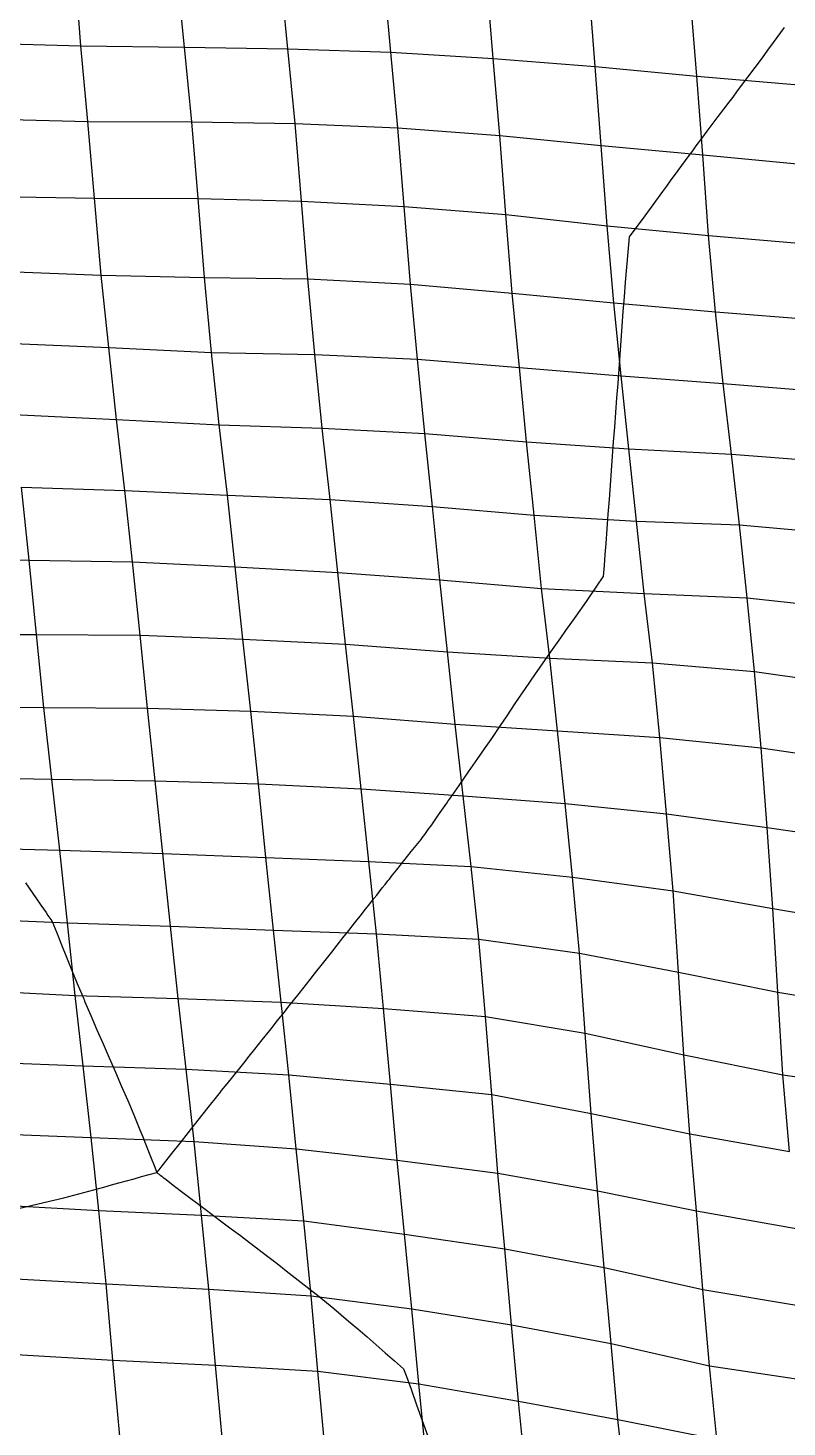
# Model space of a CAD drawing. Header units: metres. Extents: x -1994 to 1259, y -764 to 1460.
# Drawn here: x 450 to 815, y -33 to 641 of the extents above; entities that cross this region are included whole.
import ezdxf

# ---------------------------------------------------------------- set-up
doc = ezdxf.new("R2010")
doc.units = ezdxf.units.M

msp = doc.modelspace()

# ---------------------------------------------------------------- linework, layer by layer
for p, q in [((475.2312, 632.17395, -4012.596), (472.16797, 669.6743, -3979.6663)), ((525.0581, 631.5062, -4007.2173), (521.5923, 667.3346, -3972.4092)), ((574.8613, 630.7407, -4001.729), (571.31226, 666.22437, -3966.5334)), ((624.45996, 629.12634, -3995.2866), (621.1128, 665.4464, -3961.0308)), ((673.7285, 626.14124, -3987.3047), (670.63477, 663.5149, -3954.2324)), ((722.7844, 622.27454, -3978.3318), (719.78613, 660.0427, -3945.7031)), ((771.64624, 617.6023, -3968.454), (768.62964, 655.29443, -3935.7397)), ((808.56836, 633.75476, -3944.6519), (813.89746, 640.9498, -3937.0967)), ((425.58325, 633.5841, -4018.8086), (475.2312, 632.17395, -4012.596)), ((805.8977, 630.13074, -3948.4), (808.56836, 633.75476, -3944.6519)), ((478.55322, 595.7488, -4046.734), (475.2312, 632.17395, -4012.596)), ((475.2312, 632.17395, -4012.596), (525.0581, 631.5062, -4007.2173)), ((528.5215, 595.66797, -4042.0146), (525.0581, 631.5062, -4007.2173)), ((525.0581, 631.5062, -4007.2173), (574.8613, 630.7407, -4001.729)), ((578.32056, 594.8854, -4036.5068), (574.8613, 630.7407, -4001.729)), ((574.8613, 630.7407, -4001.729), (624.45996, 629.12634, -3995.2866)), ((627.7866, 592.7195, -4029.4453), (624.45996, 629.12634, -3995.2866)), ((624.45996, 629.12634, -3995.2866), (673.7285, 626.14124, -3987.3047)), ((799.72974, 621.7571, -3957.0461), (803.2263, 626.50415, -3952.1445)), ((803.2263, 626.50415, -3952.1445), (805.8977, 630.13074, -3948.4)), ((676.8789, 589.0038, -4020.642), (673.7285, 626.14124, -3987.3047)), ((673.7285, 626.14124, -3987.3047), (722.7844, 622.27454, -3978.3318)), ((725.7112, 584.2096, -4010.6272), (722.7844, 622.27454, -3978.3318)), ((722.7844, 622.27454, -3978.3318), (771.64624, 617.6023, -3968.454)), ((796.25757, 617.07666, -3961.986), (799.72974, 621.7571, -3957.0461)), ((774.61206, 579.69885, -4000.931), (771.64624, 617.6023, -3968.454)), ((771.64624, 617.6023, -3968.454), (820.63257, 613.44617, -3959.156)), ((792.7905, 612.45264, -3967.0244), (796.25757, 617.07666, -3961.986)), ((787.2969, 605.156, -3975.0767), (789.1245, 607.5736, -3972.3767)), ((789.1245, 607.5736, -3972.3767), (790.95557, 610.0049, -3969.6917)), ((790.95557, 610.0049, -3969.6917), (792.7905, 612.45264, -3967.0244)), ((782.021, 598.17773, -3982.8723), (784.65894, 601.66614, -3978.9736)), ((784.65894, 601.66614, -3978.9736), (787.2969, 605.156, -3975.0767)), ((428.86328, 596.9851, -4052.7512), (478.55322, 595.7488, -4046.734)), ((481.76855, 558.88135, -4080.3745), (478.55322, 595.7488, -4046.734)), ((478.55322, 595.7488, -4046.734), (528.5215, 595.66797, -4042.0146)), ((531.70386, 558.6633, -4075.501), (528.5215, 595.66797, -4042.0146)), ((528.5215, 595.66797, -4042.0146), (578.32056, 594.8854, -4036.5068)), ((581.4126, 557.50586, -4069.5723), (578.32056, 594.8854, -4036.5068)), ((578.32056, 594.8854, -4036.5068), (627.7866, 592.7195, -4029.4453)), ((630.7771, 554.9199, -4062.0386), (627.7866, 592.7195, -4029.4453)), ((627.7866, 592.7195, -4029.4453), (676.8789, 589.0038, -4020.642)), ((776.7129, 591.1188, -3990.6338), (782.021, 598.17773, -3982.8723)), ((679.8281, 551.0322, -4053.0422), (676.8789, 589.0038, -4020.642)), ((676.8789, 589.0038, -4020.642), (725.7112, 584.2096, -4010.6272)), ((771.41504, 584.00354, -3998.228), (774.0967, 587.621, -3994.4175)), ((774.0967, 587.621, -3994.4175), (776.7129, 591.1188, -3990.6338)), ((728.4839, 545.50525, -4042.204), (725.7112, 584.2096, -4010.6272)), ((725.7112, 584.2096, -4010.6272), (774.61206, 579.69885, -4000.931)), ((766.28906, 577.0679, -4005.4634), (768.0005, 579.39087, -4003.0642)), ((768.0005, 579.39087, -4003.0642), (769.70874, 581.7024, -4000.6519)), ((769.70874, 581.7024, -4000.6519), (771.41504, 584.00354, -3998.228)), ((777.37524, 540.9552, -4032.4634), (774.61206, 579.69885, -4000.931)), ((774.61206, 579.69885, -4000.931), (823.47485, 575.03125, -3991.058)), ((762.6543, 572.126, -4010.5415), (764.4729, 574.6028, -4008.0093)), ((764.4729, 574.6028, -4008.0093), (766.28906, 577.0679, -4005.4634)), ((757.1892, 564.6566, -4018.094), (759.0127, 567.15295, -4015.584)), ((759.0127, 567.15295, -4015.584), (762.6543, 572.126, -4010.5415)), ((432.0005, 559.79333, -4086.0273), (481.76855, 558.88135, -4080.3745)), ((484.95435, 521.89166, -4113.878), (481.76855, 558.88135, -4080.3745)), ((481.76855, 558.88135, -4080.3745), (531.70386, 558.6633, -4075.501)), ((749.86475, 554.6133, -4028.145), (755.36475, 562.155, -4020.5977)), ((755.36475, 562.155, -4020.5977), (757.1892, 564.6566, -4018.094)), ((534.6404, 520.63904, -4107.8423), (531.70386, 558.6633, -4075.501)), ((531.70386, 558.6633, -4075.501), (581.4126, 557.50586, -4069.5723)), ((584.49805, 520.09863, -4102.6064), (581.4126, 557.50586, -4069.5723)), ((581.4126, 557.50586, -4069.5723), (630.7771, 554.9199, -4062.0386)), ((633.8535, 517.4753, -4095.0308), (630.7771, 554.9199, -4062.0386)), ((630.7771, 554.9199, -4062.0386), (679.8281, 551.0322, -4053.0422)), ((745.001, 548.0355, -4035.0183), (749.86475, 554.6133, -4028.145)), ((682.81396, 513.2121, -4085.6128), (679.8281, 551.0322, -4053.0422)), ((679.8281, 551.0322, -4053.0422), (728.4839, 545.50525, -4042.204)), ((731.667, 508.50378, -4075.6943), (728.4839, 545.50525, -4042.204)), ((728.4839, 545.50525, -4042.204), (777.37524, 540.9552, -4032.4634)), ((739.57837, 540.8159, -4042.9282), (745.001, 548.0355, -4035.0183)), ((738.5737, 532.8951, -4050.1697), (739.2158, 540.33344, -4043.4575)), ((739.2158, 540.33344, -4043.4575), (739.2676, 540.40247, -4043.3816)), ((739.2676, 540.40247, -4043.3816), (739.3196, 540.47144, -4043.3057)), ((739.3196, 540.47144, -4043.3057), (739.37134, 540.54047, -4043.23)), ((739.37134, 540.54047, -4043.23), (739.4404, 540.6322, -4043.1294)), ((739.4404, 540.6322, -4043.1294), (739.5093, 540.7242, -4043.0288)), ((739.5093, 540.7242, -4043.0288), (739.57837, 540.8159, -4042.9282)), ((780.6157, 504.19135, -4066.2207), (777.37524, 540.9552, -4032.4634)), ((777.37524, 540.9552, -4032.4634), (826.36255, 536.8036, -4023.1707)), ((737.97314, 525.64307, -4057.0469), (738.5737, 532.8951, -4050.1697)), ((737.40674, 518.52545, -4064.1045), (737.97314, 525.64307, -4057.0469)), ((435.42188, 523.7804, -4120.6284), (484.95435, 521.89166, -4113.878)), ((488.6499, 487.0158, -4149.7563), (484.95435, 521.89166, -4113.878)), ((484.95435, 521.89166, -4113.878), (534.6404, 520.63904, -4107.8423)), ((538.0659, 484.64386, -4142.463), (534.6404, 520.63904, -4107.8423)), ((534.6404, 520.63904, -4107.8423), (584.49805, 520.09863, -4102.6064)), ((587.822, 483.682, -4136.754), (584.49805, 520.09863, -4102.6064)), ((584.49805, 520.09863, -4102.6064), (633.8535, 517.4753, -4095.0308)), ((736.8352, 511.3341, -4071.2354), (737.40674, 518.52545, -4064.1045)), ((637.2676, 481.4322, -4129.5977), (633.8535, 517.4753, -4095.0308)), ((633.8535, 517.4753, -4095.0308), (682.81396, 513.2121, -4085.6128)), ((686.2693, 477.341, -4120.373), (682.81396, 513.2121, -4085.6128)), ((682.81396, 513.2121, -4085.6128), (731.667, 508.50378, -4075.6943)), ((735.31445, 473.42902, -4111.349), (731.667, 508.50378, -4075.6943)), ((731.667, 508.50378, -4075.6943), (780.6157, 504.19135, -4066.2207)), ((736.29395, 504.2704, -4078.51), (736.8352, 511.3341, -4071.2354)), ((735.78345, 497.34595, -4085.9048), (736.29395, 504.2704, -4078.51)), ((784.41113, 469.73102, -4102.566), (780.6157, 504.19135, -4066.2207)), ((780.6157, 504.19135, -4066.2207), (829.6599, 500.27606, -4057.1934)), ((735.2722, 490.40796, -4093.314), (735.78345, 497.34595, -4085.9048)), ((439.1687, 489.11853, -4156.747), (488.6499, 487.0158, -4149.7563)), ((492.3894, 452.32306, -4185.841), (488.6499, 487.0158, -4149.7563)), ((488.6499, 487.0158, -4149.7563), (538.0659, 484.64386, -4142.463)), ((734.76807, 483.5016, -4100.7534), (735.2722, 490.40796, -4093.314)), ((541.7798, 449.84412, -4178.4272), (538.0659, 484.64386, -4142.463)), ((538.0659, 484.64386, -4142.463), (587.822, 483.682, -4136.754)), ((591.37476, 448.21472, -4171.9683), (587.822, 483.682, -4136.754)), ((587.822, 483.682, -4136.754), (637.2676, 481.4322, -4129.5977)), ((640.7395, 445.62878, -4164.4346), (637.2676, 481.4322, -4129.5977)), ((637.2676, 481.4322, -4129.5977), (686.2693, 477.341, -4120.373)), ((734.27124, 476.6264, -4108.222), (734.76807, 483.5016, -4100.7534)), ((689.7549, 441.59467, -4155.2734), (686.2693, 477.341, -4120.373)), ((686.2693, 477.341, -4120.373), (735.31445, 473.42902, -4111.349)), ((733.77466, 469.758, -4115.683), (734.27124, 476.6264, -4108.222)), ((738.94604, 438.28857, -4146.9307), (735.31445, 473.42902, -4111.349)), ((735.31445, 473.42902, -4111.349), (784.41113, 469.73102, -4102.566)), ((733.2549, 462.78528, -4123.0566), (733.77466, 469.758, -4115.683)), ((788.31714, 435.72888, -4139.4263), (784.41113, 469.73102, -4102.566)), ((784.41113, 469.73102, -4102.566), (833.4304, 465.71265, -4093.4229)), ((732.7129, 455.71692, -4130.326), (733.2549, 462.78528, -4123.0566)), ((442.9856, 454.74622, -4193.1914), (492.3894, 452.32306, -4185.841)), ((496.27466, 418.235, -4222.6045), (492.3894, 452.32306, -4185.841)), ((492.3894, 452.32306, -4185.841), (541.7798, 449.84412, -4178.4272)), ((732.1721, 448.6692, -4137.5737), (732.7129, 455.71692, -4130.326)), ((545.7124, 415.95233, -4215.411), (541.7798, 449.84412, -4178.4272)), ((541.7798, 449.84412, -4178.4272), (591.37476, 448.21472, -4171.9683)), ((595.18604, 413.81934, -4208.3867), (591.37476, 448.21472, -4171.9683)), ((591.37476, 448.21472, -4171.9683), (640.7395, 445.62878, -4164.4346)), ((644.3828, 410.53693, -4200.0703), (640.7395, 445.62878, -4164.4346)), ((640.7395, 445.62878, -4164.4346), (689.7549, 441.59467, -4155.2734)), ((731.6421, 441.62842, -4144.9473), (732.1721, 448.6692, -4137.5737)), ((693.3428, 406.27173, -4190.6494), (689.7549, 441.59467, -4155.2734)), ((689.7549, 441.59467, -4155.2734), (738.94604, 438.28857, -4146.9307)), ((731.13184, 434.71307, -4152.323), (731.6421, 441.62842, -4144.9473)), ((742.65186, 403.45605, -4182.858), (738.94604, 438.28857, -4146.9307)), ((738.94604, 438.28857, -4146.9307), (788.31714, 435.72888, -4139.4263)), ((730.6196, 427.77576, -4159.723), (731.13184, 434.71307, -4152.323)), ((792.2136, 401.68677, -4176.2417), (788.31714, 435.72888, -4139.4263)), ((788.31714, 435.72888, -4139.4263), (837.37573, 431.87335, -4130.466)), ((730.1013, 420.80847, -4167.0947), (730.6196, 427.77576, -4159.723)), ((450.28735, 384.62488, -4264.533), (446.67725, 419.85522, -4229.053)), ((446.67725, 419.85522, -4229.053), (496.27466, 418.235, -4222.6045)), ((500.10327, 383.91187, -4259.104), (496.27466, 418.235, -4222.6045)), ((496.27466, 418.235, -4222.6045), (545.7124, 415.95233, -4215.411)), ((729.57715, 413.8186, -4174.4443), (730.1013, 420.80847, -4167.0947)), ((549.4907, 381.42108, -4251.6772), (545.7124, 415.95233, -4215.411)), ((545.7124, 415.95233, -4215.411), (595.18604, 413.81934, -4208.3867)), ((598.84155, 378.77808, -4244.079), (595.18604, 413.81934, -4208.3867)), ((595.18604, 413.81934, -4208.3867), (644.3828, 410.53693, -4200.0703)), ((729.05347, 406.833, -4181.789), (729.57715, 413.8186, -4174.4443)), ((647.9507, 375.13196, -4235.3545), (644.3828, 410.53693, -4200.0703)), ((644.3828, 410.53693, -4200.0703), (693.3428, 406.27173, -4190.6494)), ((696.9497, 371.02954, -4226.1167), (693.3428, 406.27173, -4190.6494)), ((693.3428, 406.27173, -4190.6494), (742.65186, 403.45605, -4182.858)), ((728.52124, 399.8084, -4189.0967), (729.05347, 406.833, -4181.789)), ((727.98364, 392.76306, -4196.384), (728.52124, 399.8084, -4189.0967)), ((746.3689, 368.66943, -4218.8364), (742.65186, 403.45605, -4182.858)), ((742.65186, 403.45605, -4182.858), (792.2136, 401.68677, -4176.2417)), ((795.8572, 366.5962, -4211.879), (792.2136, 401.68677, -4176.2417)), ((792.2136, 401.68677, -4176.2417), (841.1372, 397.27124, -4166.6523)), ((727.57324, 387.38037, -4201.951), (727.98364, 392.76306, -4196.384)), ((400.58496, 385.80927, -4270.492), (450.28735, 384.62488, -4264.533)), ((453.78296, 348.92004, -4299.4805), (450.28735, 384.62488, -4264.533)), ((450.28735, 384.62488, -4264.533), (500.10327, 383.91187, -4259.104)), ((503.6792, 348.5398, -4294.425), (500.10327, 383.91187, -4259.104)), ((500.10327, 383.91187, -4259.104), (549.4907, 381.42108, -4251.6772)), ((727.18384, 382.10718, -4207.57), (727.57324, 387.38037, -4201.951)), ((553.2151, 346.66486, -4287.69), (549.4907, 381.42108, -4251.6772)), ((549.4907, 381.42108, -4251.6772), (598.84155, 378.77808, -4244.079)), ((602.60156, 344.17017, -4280.259), (598.84155, 378.77808, -4244.079)), ((598.84155, 378.77808, -4244.079), (647.9507, 375.13196, -4235.3545)), ((726.80786, 376.877, -4213.283), (727.18384, 382.10718, -4207.57)), ((651.7212, 340.568, -4271.583), (647.9507, 375.13196, -4235.3545)), ((647.9507, 375.13196, -4235.3545), (696.9497, 371.02954, -4226.1167)), ((700.9668, 337.4884, -4263.4946), (696.9497, 371.02954, -4226.1167)), ((696.9497, 371.02954, -4226.1167), (746.3689, 368.66943, -4218.8364)), ((718.52, 364.79834, -4228.04), (723.55225, 372.1267, -4219.0664)), ((723.55225, 372.1267, -4219.0664), (724.5906, 373.6391, -4217.215)), ((724.5906, 373.6391, -4217.215), (725.6301, 375.1552, -4215.367)), ((725.6301, 375.1552, -4215.367), (726.6714, 376.67712, -4213.525)), ((726.6714, 376.67712, -4213.525), (726.7168, 376.74377, -4213.4443)), ((726.7168, 376.74377, -4213.4443), (726.76245, 376.8105, -4213.3633)), ((726.76245, 376.8105, -4213.3633), (726.80786, 376.877, -4213.283)), ((713.57104, 357.7099, -4237.148), (718.52, 364.79834, -4228.04)), ((750.41406, 335.24518, -4256.3457), (746.3689, 368.66943, -4218.8364)), ((746.3689, 368.66943, -4218.8364), (795.8572, 366.5962, -4211.879)), ((799.40405, 331.10406, -4247.065), (795.8572, 366.5962, -4211.879)), ((795.8572, 366.5962, -4211.879), (844.56006, 361.26428, -4201.26)), ((708.64233, 350.755, -4246.4688), (713.57104, 357.7099, -4237.148)), ((706.24365, 347.36975, -4251.006), (708.64233, 350.755, -4246.4688)), ((403.83423, 349.08295, -4304.2915), (453.78296, 348.92004, -4299.4805)), ((457.40674, 313.74677, -4335.025), (453.78296, 348.92004, -4299.4805)), ((453.78296, 348.92004, -4299.4805), (503.6792, 348.5398, -4294.425)), ((507.30908, 313.39215, -4329.998), (503.6792, 348.5398, -4294.425)), ((503.6792, 348.5398, -4294.425), (553.2151, 346.66486, -4287.69)), ((556.95776, 311.98523, -4323.789), (553.2151, 346.66486, -4287.69)), ((553.2151, 346.66486, -4287.69), (602.60156, 344.17017, -4280.259)), ((606.3572, 309.54376, -4316.4175), (602.60156, 344.17017, -4280.259)), ((602.60156, 344.17017, -4280.259), (651.7212, 340.568, -4271.583)), ((701.4138, 340.4876, -4259.9805), (703.8335, 343.94684, -4255.5103)), ((703.8335, 343.94684, -4255.5103), (706.24365, 347.36975, -4251.006)), ((655.4397, 305.78796, -4307.5693), (651.7212, 340.568, -4271.583)), ((651.7212, 340.568, -4271.583), (700.9668, 337.4884, -4263.4946)), ((696.31616, 333.17603, -4269.3374), (698.87085, 336.85266, -4264.6777)), ((698.87085, 336.85266, -4264.6777), (701.4138, 340.4876, -4259.9805)), ((704.6443, 302.5384, -4299.29), (700.9668, 337.4884, -4263.4946)), ((700.9668, 337.4884, -4263.4946), (750.41406, 335.24518, -4256.3457)), ((693.7532, 329.46753, -4273.9653), (696.31616, 333.17603, -4269.3374)), ((753.86475, 299.35376, -4291.0835), (750.41406, 335.24518, -4256.3457)), ((750.41406, 335.24518, -4256.3457), (799.40405, 331.10406, -4247.065)), ((802.64966, 294.36182, -4280.846), (799.40405, 331.10406, -4247.065)), ((799.40405, 331.10406, -4247.065), (847.72363, 324.1828, -4234.66)), ((689.22266, 322.9121, -4282.1465), (693.7532, 329.46753, -4273.9653)), ((684.6384, 316.17993, -4290.1865), (689.22266, 322.9121, -4282.1465)), ((407.5381, 314.24188, -4340.2095), (457.40674, 313.74677, -4335.025)), ((461.1941, 279.253, -4371.3325), (457.40674, 313.74677, -4335.025)), ((457.40674, 313.74677, -4335.025), (507.30908, 313.39215, -4329.998)), ((510.99097, 278.4605, -4365.8135), (507.30908, 313.39215, -4329.998)), ((507.30908, 313.39215, -4329.998), (556.95776, 311.98523, -4323.789)), ((560.6206, 276.97412, -4359.5156), (556.95776, 311.98523, -4323.789)), ((556.95776, 311.98523, -4323.789), (606.3572, 309.54376, -4316.4175)), ((680.01904, 309.29242, -4298.038), (684.6384, 316.17993, -4290.1865)), ((610.0366, 274.60223, -4352.222), (606.3572, 309.54376, -4316.4175)), ((606.3572, 309.54376, -4316.4175), (655.4397, 305.78796, -4307.5693)), ((659.22314, 271.2771, -4343.858), (655.4397, 305.78796, -4307.5693)), ((655.4397, 305.78796, -4307.5693), (704.6443, 302.5384, -4299.29)), ((672.6365, 298.37213, -4310.796), (675.8811, 303.15662, -4305.154)), ((675.8811, 303.15662, -4305.154), (677.25586, 305.18353, -4302.7637)), ((677.25586, 305.18353, -4302.7637), (678.63477, 307.22876, -4300.3906)), ((678.63477, 307.22876, -4300.3906), (680.01904, 309.29242, -4298.038)), ((669.5032, 293.81824, -4316.4062), (672.6365, 298.37213, -4310.796)), ((708.3013, 267.50232, -4334.9883), (704.6443, 302.5384, -4299.29)), ((704.6443, 302.5384, -4299.29), (753.86475, 299.35376, -4291.0835)), ((757.1067, 262.5971, -4324.8486), (753.86475, 299.35376, -4291.0835)), ((753.86475, 299.35376, -4291.0835), (802.64966, 294.36182, -4280.846)), ((666.31323, 289.23486, -4322.243), (669.5032, 293.81824, -4316.4062)), ((805.4927, 255.94958, -4312.7515), (802.64966, 294.36182, -4280.846)), ((802.64966, 294.36182, -4280.846), (850.9321, 287.28638, -4268.2686)), ((661.7888, 282.73694, -4330.5283), (664.05054, 285.98352, -4326.3833)), ((664.05054, 285.98352, -4326.3833), (666.31323, 289.23486, -4322.243)), ((411.42627, 280.1656, -4376.9863), (461.1941, 279.253, -4371.3325)), ((465.05347, 245.05719, -4407.975), (461.1941, 279.253, -4371.3325)), ((461.1941, 279.253, -4371.3325), (510.99097, 278.4605, -4365.8135)), ((514.6548, 243.45398, -4401.5454), (510.99097, 278.4605, -4365.8135)), ((510.99097, 278.4605, -4365.8135), (560.6206, 276.97412, -4359.5156)), ((564.2053, 241.6394, -4394.8784), (560.6206, 276.97412, -4359.5156)), ((560.6206, 276.97412, -4359.5156), (610.0366, 274.60223, -4352.222)), ((655.0166, 273.04193, -4343.0044), (657.272, 276.2661, -4338.839)), ((657.272, 276.2661, -4338.839), (661.7888, 282.73694, -4330.5283)), ((613.72534, 239.69879, -4388.0693), (610.0366, 274.60223, -4352.222)), ((610.0366, 274.60223, -4352.222), (659.22314, 271.2771, -4343.858)), ((652.0288, 268.7829, -4348.5527), (652.76587, 269.8332, -4347.1846)), ((652.76587, 269.8332, -4347.1846), (655.0166, 273.04193, -4343.0044)), ((663.1365, 237.30518, -4380.752), (659.22314, 271.2771, -4343.858)), ((659.22314, 271.2771, -4343.858), (708.3013, 267.50232, -4334.9883)), ((647.3176, 262.05646, -4357.2754), (648.938, 264.37512, -4354.287)), ((648.938, 264.37512, -4354.287), (650.55493, 266.68127, -4351.2886)), ((650.55493, 266.68127, -4351.2886), (651.292, 267.73273, -4349.921)), ((651.292, 267.73273, -4349.921), (652.0288, 268.7829, -4348.5527)), ((711.8904, 232.18597, -4370.372), (708.3013, 267.50232, -4334.9883)), ((708.3013, 267.50232, -4334.9883), (757.1067, 262.5971, -4324.8486)), ((760.271, 225.51746, -4358.251), (757.1067, 262.5971, -4324.8486)), ((757.1067, 262.5971, -4324.8486), (805.4927, 255.94958, -4312.7515)), ((642.4321, 255.01349, -4366.157), (644.0647, 257.37585, -4363.21)), ((644.0647, 257.37585, -4363.21), (647.3176, 262.05646, -4357.2754)), ((808.2075, 217.00494, -4344.0586), (805.4927, 255.94958, -4312.7515)), ((805.4927, 255.94958, -4312.7515), (853.8074, 249.00732, -4300.323)), ((636.56177, 247.34668, -4375.62), (638.9158, 250.2873, -4371.989)), ((638.9158, 250.2873, -4371.989), (639.5425, 251.07, -4371.0225)), ((639.5425, 251.07, -4371.0225), (640.1682, 251.84991, -4370.0527)), ((640.1682, 251.84991, -4370.0527), (640.7932, 252.62695, -4369.0806)), ((640.7932, 252.62695, -4369.0806), (642.4321, 255.01349, -4366.157)), ((415.42676, 246.55536, -4414.2866), (465.05347, 245.05719, -4407.975)), ((468.71997, 210.06134, -4443.7188), (465.05347, 245.05719, -4407.975)), ((465.05347, 245.05719, -4407.975), (514.6548, 243.45398, -4401.5454)), ((518.34546, 208.55792, -4437.401), (514.6548, 243.45398, -4401.5454)), ((514.6548, 243.45398, -4401.5454), (564.2053, 241.6394, -4394.8784)), ((629.48706, 238.47913, -4386.47), (634.2041, 244.3924, -4379.2383)), ((634.2041, 244.3924, -4379.2383), (636.56177, 247.34668, -4375.62)), ((567.86743, 206.6258, -4430.602), (564.2053, 241.6394, -4394.8784)), ((564.2053, 241.6394, -4394.8784), (613.72534, 239.69879, -4388.0693)), ((617.4385, 204.89587, -4424.0303), (613.72534, 239.69879, -4388.0693)), ((613.72534, 239.69879, -4388.0693), (663.1365, 237.30518, -4380.752)), ((627.1284, 235.5202, -4390.084), (629.48706, 238.47913, -4386.47)), ((666.7915, 202.26208, -4416.4424), (663.1365, 237.30518, -4380.752)), ((663.1365, 237.30518, -4380.752), (711.8904, 232.18597, -4370.372)), ((448.52808, 229.34131, -4426.8467), (453.46802, 222.20471, -4433.517)), ((621.624, 228.60132, -4398.4834), (622.9551, 230.27551, -4396.4546)), ((622.9551, 230.27551, -4396.4546), (623.5596, 231.03546, -4395.5337)), ((623.5596, 231.03546, -4395.5337), (624.1631, 231.79468, -4394.612)), ((624.1631, 231.79468, -4394.612), (624.76733, 232.55347, -4393.6895)), ((624.76733, 232.55347, -4393.6895), (627.1284, 235.5202, -4390.084)), ((715.14307, 195.47339, -4404.1865), (711.8904, 232.18597, -4370.372)), ((711.8904, 232.18597, -4370.372), (760.271, 225.51746, -4358.251)), ((453.46802, 222.20471, -4433.517), (455.93994, 218.6488, -4436.8633)), ((616.27783, 221.82208, -4406.5156), (617.61646, 223.52509, -4404.516)), ((617.61646, 223.52509, -4404.516), (620.28955, 226.91473, -4400.5)), ((620.28955, 226.91473, -4400.5), (621.624, 228.60132, -4398.4834)), ((762.93066, 186.34442, -4389.3013), (760.271, 225.51746, -4358.251)), ((760.271, 225.51746, -4358.251), (808.2075, 217.00494, -4344.0586)), ((455.93994, 218.6488, -4436.8633), (458.41113, 215.08783, -4440.2056)), ((609.5801, 213.29248, -4416.499), (612.25854, 216.70154, -4412.503)), ((612.25854, 216.70154, -4412.503), (613.5989, 218.41034, -4410.5093)), ((613.5989, 218.41034, -4410.5093), (616.27783, 221.82208, -4406.5156)), ((810.6189, 176.80127, -4373.9507), (808.2075, 217.00494, -4344.0586)), ((808.2075, 217.00494, -4344.0586), (856.25977, 208.9743, -4330.407)), ((419.2456, 212.19165, -4450.74), (468.71997, 210.06134, -4443.7188)), ((458.41113, 215.08783, -4440.2056), (459.34888, 213.73657, -4441.4736)), ((459.34888, 213.73657, -4441.4736), (460.2859, 212.38135, -4442.738)), ((460.2859, 212.38135, -4442.738), (461.2224, 211.02228, -4443.9985)), ((461.2224, 211.02228, -4443.9985), (463.57715, 205.28351, -4449.5996)), ((472.40186, 175.12964, -4479.534), (468.71997, 210.06134, -4443.7188)), ((468.71997, 210.06134, -4443.7188), (518.34546, 208.55792, -4437.401)), ((604.124, 206.38403, -4424.7197), (606.9077, 209.90417, -4420.5166)), ((606.9077, 209.90417, -4420.5166), (608.2422, 211.59192, -4418.5015)), ((608.2422, 211.59192, -4418.5015), (609.5801, 213.29248, -4416.499)), ((463.57715, 205.28351, -4449.5996), (465.92334, 199.49597, -4455.1553)), ((522.0454, 173.70105, -4473.301), (518.34546, 208.55792, -4437.401)), ((518.34546, 208.55792, -4437.401), (567.86743, 206.6258, -4430.602)), ((571.6157, 171.96918, -4466.7266), (567.86743, 206.6258, -4430.602)), ((567.86743, 206.6258, -4430.602), (617.4385, 204.89587, -4424.0303)), ((598.5554, 199.3388, -4433.1206), (601.3406, 202.86438, -4428.923)), ((601.3406, 202.86438, -4428.923), (604.124, 206.38403, -4424.7197)), ((620.8806, 168.96906, -4458.7275), (617.4385, 204.89587, -4424.0303)), ((617.4385, 204.89587, -4424.0303), (666.7915, 202.26208, -4416.4424)), ((669.9458, 165.14105, -4449.7983), (666.7915, 202.26208, -4416.4424)), ((666.7915, 202.26208, -4416.4424), (715.14307, 195.47339, -4404.1865)), ((465.92334, 199.49597, -4455.1553), (468.26318, 193.68146, -4460.6836)), ((593.4409, 192.86572, -4440.83), (595.9978, 196.10162, -4436.9746)), ((595.9978, 196.10162, -4436.9746), (598.5554, 199.3388, -4433.1206)), ((717.9795, 157.0329, -4436.06), (715.14307, 195.47339, -4404.1865)), ((715.14307, 195.47339, -4404.1865), (762.93066, 186.34442, -4389.3013)), ((468.26318, 193.68146, -4460.6836), (470.84912, 187.2572, -4466.7915)), ((588.2014, 186.2052, -4448.667), (590.8782, 189.6081, -4444.663)), ((590.8782, 189.6081, -4444.663), (593.4409, 192.86572, -4440.83)), ((470.84912, 187.2572, -4466.7915), (473.46826, 180.87463, -4473.021)), ((580.187, 176.06, -4460.745), (585.5276, 182.81525, -4452.685)), ((585.5276, 182.81525, -4452.685), (588.2014, 186.2052, -4448.667)), ((765.4385, 146.54114, -4419.6436), (762.93066, 186.34442, -4389.3013)), ((762.93066, 186.34442, -4389.3013), (810.6189, 176.80127, -4373.9507)), ((423.05713, 177.79767, -4487.16), (472.40186, 175.12964, -4479.534)), ((476.34595, 141.28577, -4516.5723), (472.40186, 175.12964, -4479.534)), ((472.40186, 175.12964, -4479.534), (522.0454, 173.70105, -4473.301)), ((473.46826, 180.87463, -4473.021), (476.0918, 174.65344, -4479.321)), ((577.5198, 172.69434, -4464.7876), (580.187, 176.06, -4460.745)), ((813.1123, 136.93884, -4404.2266), (810.6189, 176.80127, -4373.9507)), ((810.6189, 176.80127, -4373.9507), (858.6714, 168.77191, -4360.301)), ((476.0918, 174.65344, -4479.321), (476.39575, 173.93237, -4480.0513)), ((476.39575, 173.93237, -4480.0513), (476.7002, 173.21289, -4480.783)), ((476.7002, 173.21289, -4480.783), (477.00464, 172.49512, -4481.5166)), ((477.00464, 172.49512, -4481.5166), (479.96924, 165.51288, -4488.6514)), ((525.9424, 139.66156, -4510.119), (522.0454, 173.70105, -4473.301)), ((522.0454, 173.70105, -4473.301), (571.6157, 171.96918, -4466.7266)), ((575.28516, 136.98499, -4502.4834), (571.6157, 171.96918, -4466.7266)), ((571.6157, 171.96918, -4466.7266), (620.8806, 168.96906, -4458.7275)), ((573.1543, 167.20105, -4471.4375), (574.85645, 169.34302, -4468.8447)), ((574.85645, 169.34302, -4468.8447), (577.5198, 172.69434, -4464.7876)), ((624.2058, 132.55768, -4492.881), (620.8806, 168.96906, -4458.7275)), ((620.8806, 168.96906, -4458.7275), (669.9458, 165.14105, -4449.7983)), ((479.96924, 165.51288, -4488.6514), (482.89893, 158.72455, -4495.742)), ((567.9387, 160.64478, -4479.3955), (569.7512, 162.92297, -4476.63)), ((569.7512, 162.92297, -4476.63), (571.45264, 165.06152, -4474.033)), ((571.45264, 165.06152, -4474.033), (573.1543, 167.20105, -4471.4375)), ((672.9719, 127.48834, -4482.557), (669.9458, 165.14105, -4449.7983)), ((669.9458, 165.14105, -4449.7983), (717.9795, 157.0329, -4436.06)), ((482.89893, 158.72455, -4495.742), (485.89258, 151.91498, -4503.0303)), ((562.5044, 153.82275, -4487.707), (566.12695, 158.36896, -4482.1646)), ((566.12695, 158.36896, -4482.1646), (567.9387, 160.64478, -4479.3955)), ((720.7693, 118.40015, -4467.718), (717.9795, 157.0329, -4436.06)), ((717.9795, 157.0329, -4436.06), (765.4385, 146.54114, -4419.6436)), ((485.89258, 151.91498, -4503.0303), (488.8711, 145.13812, -4510.283)), ((556.22534, 145.95538, -4497.3447), (558.88525, 149.28638, -4493.26)), ((558.88525, 149.28638, -4493.26), (560.6941, 151.55237, -4490.4814)), ((560.6941, 151.55237, -4490.4814), (562.5044, 153.82275, -4487.707)), ((426.84033, 143.28674, -4523.449), (476.34595, 141.28577, -4516.5723)), ((488.8711, 145.13812, -4510.283), (491.8435, 138.31702, -4517.499)), ((548.2583, 136.00635, -4509.6426), (553.5679, 142.63141, -4501.4365)), ((553.5679, 142.63141, -4501.4365), (556.22534, 145.95538, -4497.3447)), ((768.3948, 108.59833, -4452.076), (765.4385, 146.54114, -4419.6436)), ((765.4385, 146.54114, -4419.6436), (813.1123, 136.93884, -4404.2266)), ((480.13208, 106.78601, -4552.8735), (476.34595, 141.28577, -4516.5723)), ((476.34595, 141.28577, -4516.5723), (525.9424, 139.66156, -4510.119)), ((491.8435, 138.31702, -4517.499), (494.8069, 131.44678, -4524.67)), ((529.6577, 104.86841, -4546.091), (525.9424, 139.66156, -4510.119)), ((525.9424, 139.66156, -4510.119), (575.28516, 136.98499, -4502.4834)), ((545.60693, 132.70557, -4513.7573), (548.2583, 136.00635, -4509.6426)), ((578.823, 101.45532, -4537.6274), (575.28516, 136.98499, -4502.4834)), ((575.28516, 136.98499, -4502.4834), (624.2058, 132.55768, -4492.881)), ((816.31616, 100.02344, -4437.8135), (813.1123, 136.93884, -4404.2266)), ((813.1123, 136.93884, -4404.2266), (861.478, 130.20868, -4392.0366)), ((494.8069, 131.44678, -4524.67), (497.77856, 124.55774, -4531.8604)), ((541.7073, 127.84784, -4519.8037), (542.3313, 128.62646, -4518.838)), ((542.3313, 128.62646, -4518.838), (542.9553, 129.40326, -4517.87)), ((542.9553, 129.40326, -4517.87), (545.60693, 132.70557, -4513.7573)), ((627.48535, 95.95599, -4526.8203), (624.2058, 132.55768, -4492.881)), ((624.2058, 132.55768, -4492.881), (672.9719, 127.48834, -4482.557)), ((497.77856, 124.55774, -4531.8604), (500.68213, 117.66345, -4538.8306)), ((531.66113, 115.24274, -4535.183), (536.4287, 121.2536, -4527.947)), ((536.4287, 121.2536, -4527.947), (541.0823, 127.06726, -4520.7676)), ((541.0823, 127.06726, -4520.7676), (541.7073, 127.84784, -4519.8037)), ((675.95166, 89.64331, -4515.0996), (672.9719, 127.48834, -4482.557)), ((672.9719, 127.48834, -4482.557), (720.7693, 118.40015, -4467.718)), ((500.68213, 117.66345, -4538.8306), (503.6018, 110.48193, -4545.752)), ((526.9695, 109.28766, -4542.2197), (531.66113, 115.24274, -4535.183)), ((723.9072, 81.21155, -4500.9976), (720.7693, 118.40015, -4467.718)), ((720.7693, 118.40015, -4467.718), (768.3948, 108.59833, -4452.076)), ((430.62793, 108.79364, -4559.7573), (480.13208, 106.78601, -4552.8735)), ((503.6018, 110.48193, -4545.752), (504.97217, 107.11127, -4549.0005)), ((522.9458, 104.18042, -4548.2544), (526.9695, 109.28766, -4542.2197)), ((771.5513, 71.48584, -4485.442), (768.3948, 108.59833, -4452.076)), ((768.3948, 108.59833, -4452.076), (816.31616, 100.02344, -4437.8135)), ((483.7693, 71.66925, -4588.4814), (480.13208, 106.78601, -4552.8735)), ((480.13208, 106.78601, -4552.8735), (529.6577, 104.86841, -4546.091)), ((504.97217, 107.11127, -4549.0005), (506.33667, 103.71063, -4552.2207)), ((506.33667, 103.71063, -4552.2207), (509.05615, 96.85968, -4558.611)), ((518.9287, 99.09796, -4554.3154), (522.9458, 104.18042, -4548.2544)), ((533.2046, 69.37677, -4581.2773), (529.6577, 104.86841, -4546.091)), ((529.6577, 104.86841, -4546.091), (578.823, 101.45532, -4537.6274)), ((582.53467, 66.647705, -4573.5825), (578.823, 101.45532, -4537.6274)), ((578.823, 101.45532, -4537.6274), (627.48535, 95.95599, -4526.8203)), ((509.05615, 96.85968, -4558.611), (510.41064, 93.40863, -4561.7812)), ((514.89404, 93.95038, -4560.3086), (518.9287, 99.09796, -4554.3154)), ((631.0056, 60.354065, -4561.883), (627.48535, 95.95599, -4526.8203)), ((627.48535, 95.95599, -4526.8203), (675.95166, 89.64331, -4515.0996)), ((500.8086, 87.0119, -4569.8667), (504.4497, 88.00134, -4568.2476)), ((504.4497, 88.00134, -4568.2476), (508.0852, 88.96973, -4566.6055)), ((508.0852, 88.96973, -4566.6055), (509.31152, 89.296265, -4566.052)), ((509.31152, 89.296265, -4566.052), (510.5371, 89.61987, -4565.494)), ((510.41064, 93.40863, -4561.7812), (511.76172, 89.94037, -4564.9336)), ((510.5371, 89.61987, -4565.494), (511.76172, 89.94037, -4564.9336)), ((511.76172, 89.94037, -4564.9336), (512.8074, 91.28369, -4563.3984)), ((511.76172, 89.94037, -4564.9336), (512.2991, 89.53131, -4565.2295)), ((512.2991, 89.53131, -4565.2295), (512.8369, 89.121704, -4565.5254)), ((512.8074, 91.28369, -4563.3984), (513.8518, 92.62036, -4561.857)), ((512.8369, 89.121704, -4565.5254), (513.37427, 88.71185, -4565.8203)), ((513.37427, 88.71185, -4565.8203), (514.10376, 88.15546, -4566.2207)), ((513.8518, 92.62036, -4561.857), (514.89404, 93.95038, -4560.3086)), ((514.10376, 88.15546, -4566.2207), (514.83325, 87.59924, -4566.6216)), ((514.83325, 87.59924, -4566.6216), (515.56274, 87.04315, -4567.0225)), ((679.2783, 53.237183, -4549.259), (675.95166, 89.64331, -4515.0996)), ((675.95166, 89.64331, -4515.0996), (723.9072, 81.21155, -4500.9976)), ((476.55518, 80.31024, -4580.504), (486.23218, 82.993774, -4576.2725)), ((486.23218, 82.993774, -4576.2725), (489.8777, 84.00488, -4574.6787)), ((489.8777, 84.00488, -4574.6787), (493.52295, 85.01373, -4573.082)), ((493.52295, 85.01373, -4573.082), (500.8086, 87.0119, -4569.8667)), ((515.56274, 87.04315, -4567.0225), (520.25, 83.470825, -4569.598)), ((520.25, 83.470825, -4569.598), (524.9429, 79.930176, -4572.208)), ((727.1006, 44.252014, -4534.535), (723.9072, 81.21155, -4500.9976)), ((723.9072, 81.21155, -4500.9976), (771.5513, 71.48584, -4485.442)), ((434.45215, 74.45148, -4596.2354), (483.7693, 71.66925, -4588.4814)), ((445.19873, 72.649536, -4595.579), (451.27197, 74.069885, -4592.5757)), ((451.27197, 74.069885, -4592.5757), (457.3584, 75.5376, -4589.624)), ((457.3584, 75.5376, -4589.624), (466.9402, 77.84827, -4584.9775)), ((466.9402, 77.84827, -4584.9775), (476.55518, 80.31024, -4580.504)), ((524.9429, 79.930176, -4572.208), (534.3325, 72.873474, -4577.4517)), ((487.36548, 36.381226, -4623.8965), (483.7693, 71.66925, -4588.4814)), ((483.7693, 71.66925, -4588.4814), (533.2046, 69.37677, -4581.2773)), ((536.7229, 33.76642, -4616.3306), (533.2046, 69.37677, -4581.2773)), ((533.2046, 69.37677, -4581.2773), (582.53467, 66.647705, -4573.5825)), ((534.3325, 72.873474, -4577.4517), (539.0293, 69.356995, -4580.0864)), ((539.0293, 69.356995, -4580.0864), (543.7246, 65.83063, -4582.7104)), ((774.55884, 33.756958, -4518.1147), (771.5513, 71.48584, -4485.442)), ((771.5513, 71.48584, -4485.442), (819.5183, 63.100708, -4471.392)), ((543.7246, 65.83063, -4582.7104), (545.0078, 64.86694, -4583.4277)), ((545.0078, 64.86694, -4583.4277), (546.2905, 63.901367, -4584.1426)), ((546.2905, 63.901367, -4584.1426), (547.57324, 62.93396, -4584.8564)), ((547.57324, 62.93396, -4584.8564), (551.98804, 59.60431, -4587.312)), ((585.9695, 30.690765, -4608.2466), (582.53467, 66.647705, -4573.5825)), ((582.53467, 66.647705, -4573.5825), (631.0056, 60.354065, -4561.883)), ((551.98804, 59.60431, -4587.312), (556.3999, 56.25592, -4589.748)), ((556.3999, 56.25592, -4589.748), (565.2151, 49.519104, -4594.578)), ((634.43604, 24.378723, -4596.5264), (631.0056, 60.354065, -4561.883)), ((631.0056, 60.354065, -4561.883), (679.2783, 53.237183, -4549.259)), ((565.2151, 49.519104, -4594.578), (569.6196, 46.130005, -4596.9717)), ((682.55615, 16.629028, -4583.1904), (679.2783, 53.237183, -4549.259)), ((679.2783, 53.237183, -4549.259), (727.1006, 44.252014, -4534.535)), ((569.6196, 46.130005, -4596.9717), (574.01733, 42.711548, -4599.333)), ((574.01733, 42.711548, -4599.333), (576.9048, 40.467224, -4600.8833)), ((576.9048, 40.467224, -4600.8833), (579.79004, 38.214172, -4602.424)), ((730.3799, 7.649719, -4568.4736), (727.1006, 44.252014, -4534.535)), ((727.1006, 44.252014, -4534.535), (774.55884, 33.756958, -4518.1147)), ((438.0525, 39.181152, -4631.671), (487.36548, 36.381226, -4623.8965)), ((490.60742, -0.375427, -4657.662), (487.36548, 36.381226, -4623.8965)), ((487.36548, 36.381226, -4623.8965), (536.7229, 33.76642, -4616.3306)), ((540.03564, -2.69809, -4650.424), (536.7229, 33.76642, -4616.3306)), ((536.7229, 33.76642, -4616.3306), (585.9695, 30.690765, -4608.2466)), ((579.79004, 38.214172, -4602.424), (582.6738, 35.95337, -4603.956)), ((582.6738, 35.95337, -4603.956), (589.81836, 30.352356, -4607.7524)), ((777.77515, -3.107239, -4551.7593), (774.55884, 33.756958, -4518.1147)), ((774.55884, 33.756958, -4518.1147), (822.6011, 25.682983, -4504.415)), ((589.3296, -5.576172, -4642.562), (585.9695, 30.690765, -4608.2466)), ((585.9695, 30.690765, -4608.2466), (634.43604, 24.378723, -4596.5264)), ((589.81836, 30.352356, -4607.7524), (596.99854, 24.49228, -4611.374)), ((596.99854, 24.49228, -4611.374), (604.0515, 18.518433, -4614.749)), ((637.8518, -11.657776, -4631.1006), (634.43604, 24.378723, -4596.5264)), ((634.43604, 24.378723, -4596.5264), (682.55615, 16.629028, -4583.1904)), ((604.0515, 18.518433, -4614.749), (608.4651, 14.780151, -4616.8613)), ((608.4651, 14.780151, -4616.8613), (612.93823, 10.927124, -4618.948)), ((685.79834, -20.126953, -4616.9565), (682.55615, 16.629028, -4583.1904)), ((682.55615, 16.629028, -4583.1904), (730.3799, 7.649719, -4568.4736)), ((612.93823, 10.927124, -4618.948), (617.31836, 7.079712, -4620.929)), ((617.31836, 7.079712, -4620.929), (621.7307, 3.204437, -4622.925)), ((733.67456, -28.888977, -4602.484), (730.3799, 7.649719, -4568.4736)), ((730.3799, 7.649719, -4568.4736), (777.77515, -3.107239, -4551.7593)), ((441.33447, 2.589966, -4665.622), (490.60742, -0.375427, -4657.662)), ((621.7307, 3.204437, -4622.925), (626.1467, -0.658173, -4624.936)), ((493.92212, -36.83139, -4691.765), (490.60742, -0.375427, -4657.662)), ((490.60742, -0.375427, -4657.662), (540.03564, -2.69809, -4650.424)), ((543.3269, -39.24994, -4684.4194), (540.03564, -2.69809, -4650.424)), ((540.03564, -2.69809, -4650.424), (589.3296, -5.576172, -4642.562)), ((592.6362, -42.065613, -4676.6274), (589.3296, -5.576172, -4642.562)), ((589.3296, -5.576172, -4642.562), (637.8518, -11.657776, -4631.1006)), ((626.1467, -0.658173, -4624.936), (630.5654, -4.512909, -4626.9565)), ((630.5654, -4.512909, -4626.9565), (630.8508, -5.306213, -4627.643)), ((630.8508, -5.306213, -4627.643), (631.136, -6.098602, -4628.3306)), ((631.136, -6.098602, -4628.3306), (631.4219, -6.889984, -4629.019)), ((781.3926, -38.306763, -4587.274), (777.77515, -3.107239, -4551.7593)), ((777.77515, -3.107239, -4551.7593), (826.03564, -10.274658, -4539.078)), ((631.4219, -6.889984, -4629.019), (634.11743, -14.358704, -4635.5166)), ((641.3677, -47.278748, -4666.142), (637.8518, -11.657776, -4631.1006)), ((637.8518, -11.657776, -4631.1006), (685.79834, -20.126953, -4616.9565)), ((634.11743, -14.358704, -4635.5166), (636.8069, -21.855194, -4641.9844)), ((689.407, -55.36322, -4652.43), (685.79834, -20.126953, -4616.9565)), ((685.79834, -20.126953, -4616.9565), (733.67456, -28.888977, -4602.484)), ((636.8069, -21.855194, -4641.9844), (639.4968, -29.35205, -4648.452)), ((639.4968, -29.35205, -4648.452), (642.1946, -36.873016, -4654.9404)), ((737.4763, -63.3237, -4638.858), (733.67456, -28.888977, -4602.484)), ((733.67456, -28.888977, -4602.484), (781.3926, -38.306763, -4587.274))]:
    msp.add_line(p, q)

doc.saveas('drawing.dxf')
